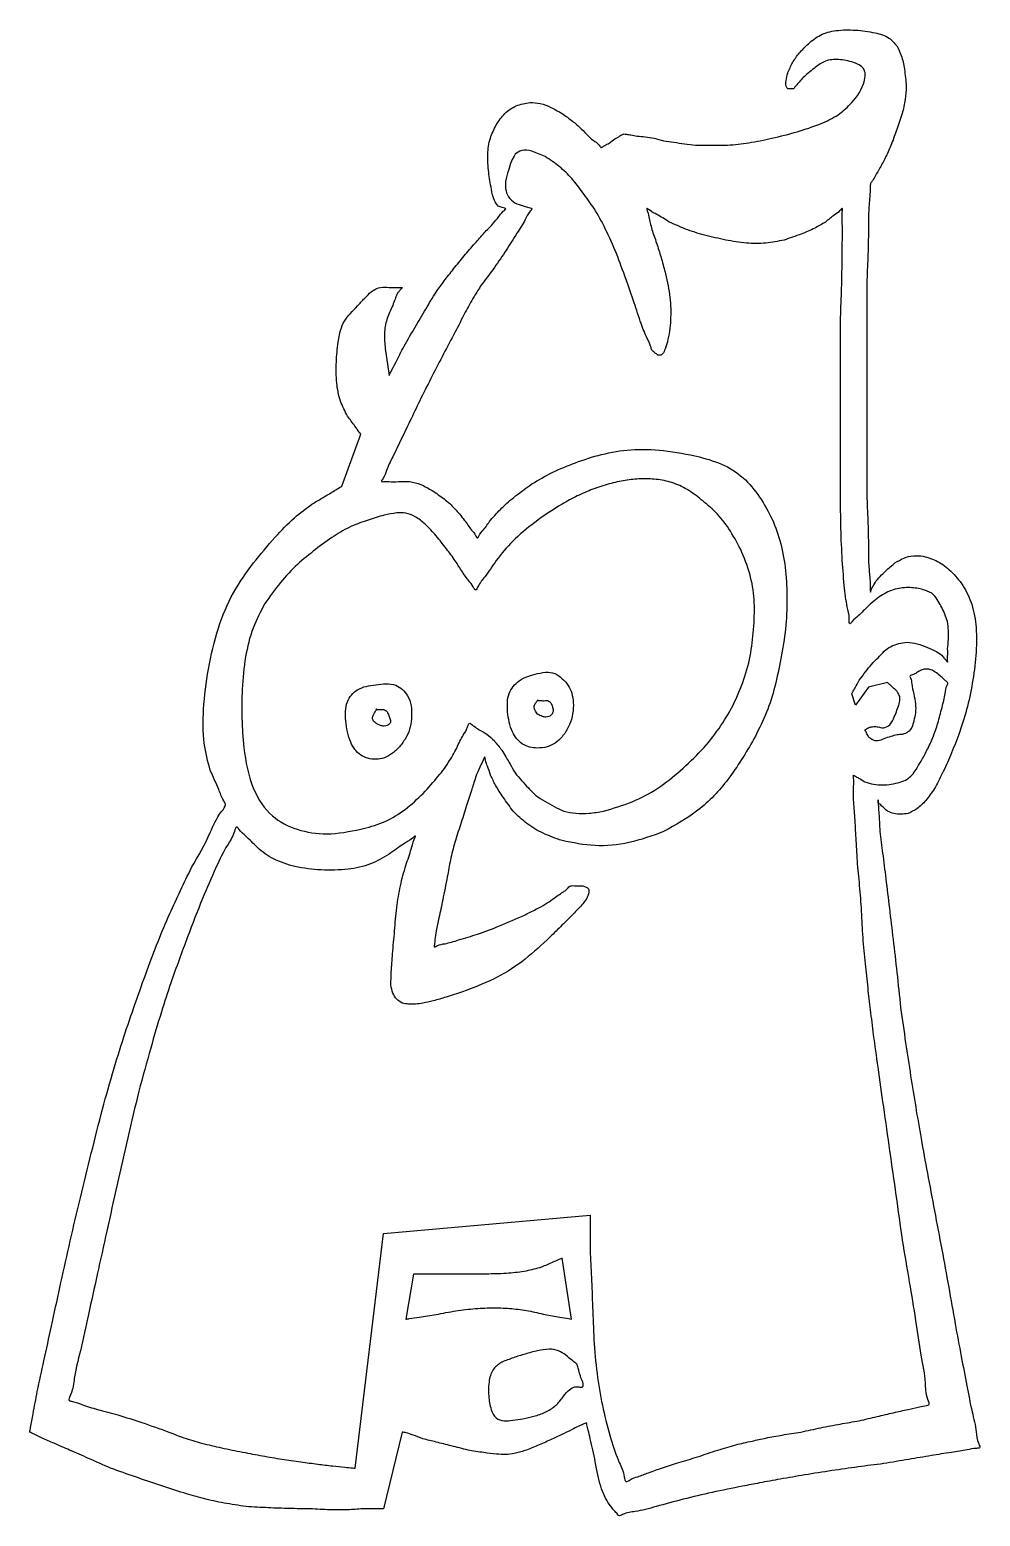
# Model space of a CAD drawing. Extents: x 2 to 748, y 2 to 398.
# Drawn here: x 182.51 to 195.66, y 287.25 to 307.82 of the extents above; entities that cross this region are included whole.
import ezdxf

# ---------------------------------------------------------------- set-up
doc = ezdxf.new("R2010")
doc.units = 0
doc.layers.add('Capa_1', color=7, linetype='CONTINUOUS')

msp = doc.modelspace()

# ---------------------------------------------------------------- linework, layer by layer
at = {"layer": 'Capa_1', "color": 7}
for p, q in [((187.426767, 303.408122), (187.478815, 303.033199)), ((186.828199, 301.502263), (187.088448, 302.220866)), ((187.296643, 298.75283), (187.296643, 298.75283)), ((189.534765, 298.909049), (189.534765, 298.909049)), ((194.375354, 298.784074), (194.115106, 298.721589)), ((189.664889, 298.534125), (189.664889, 298.534125)), ((193.932933, 298.47164), (193.880885, 298.627855)), ((194.115106, 298.721589), (193.932933, 298.47164)), ((187.400742, 298.409151), (187.400742, 298.409151)), ((189.040296, 297.846767), (189.040296, 297.846767)), ((187.400742, 291.160644), (190.263455, 291.410593)), ((187.010372, 287.911312), (187.400742, 291.160644)), ((187.400742, 291.160644), (187.400742, 291.160644)), ((190.003209, 289.973387), (189.873087, 290.816965)), ((187.817137, 290.59826), (187.713038, 289.973387)), ((188.858124, 290.59826), (187.817137, 290.59826)), ((187.817137, 290.59826), (187.817137, 290.59826)), ((190.081282, 289.348518), (190.081282, 289.348518)), ((182.508104, 288.411211), (182.508104, 288.411211)), ((187.66099, 288.411211), (187.400742, 287.348929))]:
    msp.add_line(p, q, dxfattribs=at)
for points, knots in [([(193.282317, 307.626002), (193.334906, 307.669655), (193.446042, 307.761907), (193.678265, 307.8181), (193.935651, 307.819653), (194.180897, 307.786476), (194.391703, 307.725915), (194.471293, 307.634167), (194.505476, 307.594761)], [0, 0, 0, 0, 0.202726, 0.428421, 0.697432, 0.971914, 1.176212, 1.330015, 1.330015, 1.330015, 1.330015]), ([(192.996046, 307.219838), (193.01653, 307.268162), (193.058611, 307.367435), (193.157152, 307.504376), (193.239548, 307.584443), (193.282317, 307.626002)], [0, 0, 0, 0, 0.157103, 0.322741, 0.50151, 0.50151, 0.50151, 0.50151]), ([(194.505476, 307.594761), (194.527567, 307.551471), (194.578928, 307.450824), (194.615759, 307.258241), (194.628482, 307.11341), (194.6356, 307.032377)], [0, 0, 0, 0, 0.145223, 0.337637, 0.582031, 0.582031, 0.582031, 0.582031]), ([(192.163258, 306.220045), (192.260835, 306.230083), (192.466901, 306.251282), (192.788066, 306.317257), (193.121324, 306.401701), (193.430421, 306.504116), (193.682709, 306.622438), (193.892202, 306.809146), (194.0423, 307.00364), (194.093049, 307.295118), (193.952035, 307.348913), (193.880885, 307.376057)], [0, 0, 0, 0, 0.29411, 0.621107, 0.982449, 1.324834, 1.597996, 1.811312, 2.155331, 2.353397, 2.55511, 2.55511, 2.55511, 2.55511]), ([(193.880885, 307.376057), (193.812198, 307.391087), (193.685994, 307.418703), (193.494816, 307.391287), (193.404428, 307.318019), (193.360391, 307.282323)], [0, 0, 0, 0, 0.210529, 0.386818, 0.554301, 0.554301, 0.554301, 0.554301]), ([(192.996046, 307.001133), (192.986901, 307.013413), (192.962822, 307.045743), (192.973968, 307.12644), (192.987753, 307.184756), (192.996046, 307.219838)], [0, 0, 0, 0, 0.044647, 0.117549, 0.227623, 0.227623, 0.227623, 0.227623]), ([(193.360391, 307.282323), (193.333067, 307.261929), (193.280795, 307.222913), (193.211057, 307.160069), (193.155015, 307.100537), (193.115587, 307.047726), (193.08715, 307.021532), (193.076539, 306.999441), (193.059079, 307.002376), (193.033994, 307.000371), (193.010641, 307.00084), (192.996046, 307.001133)], [0, 0, 0, 0, 0.102274, 0.195659, 0.280802, 0.348573, 0.389235, 0.402789, 0.411464, 0.437488, 0.480863, 0.480863, 0.480863, 0.480863]), ([(194.6356, 307.032377), (194.632395, 306.973163), (194.625533, 306.846421), (194.5789, 306.647283), (194.530975, 306.511171), (194.505476, 306.438749)], [0, 0, 0, 0, 0.177637, 0.380211, 0.610554, 0.610554, 0.610554, 0.610554]), ([(188.962223, 306.501235), (188.99916, 306.557511), (189.070653, 306.666435), (189.238461, 306.779006), (189.365579, 306.801931), (189.430666, 306.81367)], [0, 0, 0, 0, 0.200625, 0.388317, 0.585256, 0.585256, 0.585256, 0.585256]), ([(189.430666, 306.81367), (189.478317, 306.810026), (189.578173, 306.802392), (189.728024, 306.745416), (189.875341, 306.659613), (190.013945, 306.558487), (190.137624, 306.455621), (190.205412, 306.3805), (190.237432, 306.345016)], [0, 0, 0, 0, 0.142749, 0.299146, 0.47527, 0.653455, 0.813443, 0.956664, 0.956664, 0.956664, 0.956664]), ([(188.988248, 305.376467), (188.970402, 305.402421), (188.921697, 305.473252), (188.890822, 305.637661), (188.852637, 305.850125), (188.838709, 306.087513), (188.867791, 306.314635), (188.931776, 306.441072), (188.962223, 306.501235)], [0, 0, 0, 0, 0.093763, 0.255891, 0.491501, 0.745184, 0.966624, 1.167641, 1.167641, 1.167641, 1.167641]), ([(190.237432, 306.345016), (190.267086, 306.318748), (190.31727, 306.274295), (190.381284, 306.240465), (190.410224, 306.179529), (190.439121, 306.202239), (190.473326, 306.220193), (190.53337, 306.255677), (190.598803, 306.306211), (190.66919, 306.342892), (190.72051, 306.381615), (190.773863, 306.370461), (190.83404, 306.361347), (190.884152, 306.351121), (190.914073, 306.345016)], [0, 0, 0, 0, 0.115541, 0.195534, 0.240121, 0.253611, 0.294082, 0.361533, 0.459719, 0.540661, 0.604818, 0.636814, 0.698424, 0.789731, 0.789731, 0.789731, 0.789731]), ([(190.914073, 306.345016), (190.950776, 306.343498), (191.028554, 306.340282), (191.150549, 306.318117), (191.23427, 306.294817), (191.278418, 306.28253)], [0, 0, 0, 0, 0.110101, 0.233322, 0.370792, 0.370792, 0.370792, 0.370792]), ([(194.505476, 306.438749), (194.482234, 306.372475), (194.437645, 306.245329), (194.359912, 306.067411), (194.280924, 305.922849), (194.215302, 305.811803), (194.178307, 305.736207), (194.134915, 305.691409), (194.141822, 305.611763), (194.124258, 305.479478), (194.118626, 305.358407), (194.115106, 305.282737)], [0, 0, 0, 0, 0.210669, 0.404166, 0.581468, 0.705035, 0.789864, 0.836076, 0.881298, 1.016964, 1.243074, 1.243074, 1.243074, 1.243074]), ([(189.638864, 306.063826), (189.579298, 306.090847), (189.478048, 306.136778), (189.320835, 306.166142), (189.252178, 306.116536), (189.222468, 306.09507)], [0, 0, 0, 0, 0.198906, 0.338095, 0.444273, 0.444273, 0.444273, 0.444273]), ([(191.278418, 306.28253), (191.32564, 306.275533), (191.421972, 306.261259), (191.569452, 306.240459), (191.669744, 306.226935), (191.720837, 306.220045)], [0, 0, 0, 0, 0.143213, 0.292149, 0.446814, 0.446814, 0.446814, 0.446814]), ([(191.720837, 306.220045), (191.775778, 306.220045), (191.879877, 306.220045), (192.027351, 306.220045), (192.119883, 306.220045), (192.163258, 306.220045)], [0, 0, 0, 0, 0.164824, 0.312298, 0.442421, 0.442421, 0.442421, 0.442421]), ([(189.222468, 306.09507), (189.205181, 306.063074), (189.166898, 305.992221), (189.125568, 305.865312), (189.10404, 305.771244), (189.092347, 305.720146)], [0, 0, 0, 0, 0.108925, 0.241213, 0.398517, 0.398517, 0.398517, 0.398517]), ([(190.159358, 305.563928), (190.111124, 305.63026), (190.015678, 305.761517), (189.839849, 305.930868), (189.705874, 306.019497), (189.638864, 306.063826)], [0, 0, 0, 0, 0.245771, 0.486328, 0.727048, 0.727048, 0.727048, 0.727048]), ([(189.092347, 305.720146), (189.090302, 305.67572), (189.086453, 305.592122), (189.144023, 305.473877), (189.212901, 305.430254), (189.248494, 305.407712)], [0, 0, 0, 0, 0.132044, 0.248471, 0.372965, 0.372965, 0.372965, 0.372965]), ([(190.627802, 304.720353), (190.577412, 304.835628), (190.484087, 305.049123), (190.331252, 305.33449), (190.213127, 305.492159), (190.159358, 305.563928)], [0, 0, 0, 0, 0.377488, 0.699126, 0.967852, 0.967852, 0.967852, 0.967852]), ([(189.248494, 305.407712), (189.288459, 305.396682), (189.352402, 305.379035), (189.41216, 305.354495), (189.472097, 305.346669), (189.397687, 305.273705), (189.361758, 305.172129), (189.23488, 304.984199), (189.101432, 304.764262), (188.934317, 304.523807), (188.815168, 304.364627), (188.754025, 304.282941)], [0, 0, 0, 0, 0.120763, 0.193221, 0.217373, 0.26202, 0.395961, 0.619196, 0.8946, 1.185363, 1.491856, 1.491856, 1.491856, 1.491856]), ([(188.910174, 305.126518), (188.943498, 305.163427), (188.999395, 305.225338), (189.031903, 305.289747), (189.108859, 305.342972), (189.071229, 305.350455), (189.039498, 305.361763), (189.00796, 305.370812), (188.988248, 305.376467)], [0, 0, 0, 0, 0.140059, 0.234938, 0.284638, 0.296714, 0.332943, 0.393324, 0.393324, 0.393324, 0.393324]), ([(191.356492, 305.157763), (191.295999, 305.196069), (191.19921, 305.25736), (191.113308, 305.295279), (191.033427, 305.360766), (191.067471, 305.27546), (191.079272, 305.19052), (191.105733, 305.093454), (191.122271, 305.032788)], [0, 0, 0, 0, 0.202355, 0.323769, 0.36424, 0.400022, 0.50737, 0.686282, 0.686282, 0.686282, 0.686282]), ([(193.724736, 303.783046), (193.729776, 303.920543), (193.739261, 304.179322), (193.749306, 304.546256), (193.748874, 304.85259), (193.756627, 305.115992), (193.741519, 305.236968), (193.761057, 305.368825), (193.696164, 305.285914), (193.624837, 305.244453), (193.557084, 305.190217), (193.516541, 305.157763)], [0, 0, 0, 0, 0.413362, 0.777973, 1.093893, 1.354256, 1.510474, 1.562546, 1.613715, 1.713716, 1.862719, 1.862719, 1.862719, 1.862719]), ([(188.129434, 304.189211), (188.166737, 304.240343), (188.245579, 304.348411), (188.376311, 304.514668), (188.51811, 304.688207), (188.659699, 304.854971), (188.789091, 305.001569), (188.872302, 305.087436), (188.910174, 305.126518)], [0, 0, 0, 0, 0.189866, 0.401287, 0.634387, 0.86215, 1.057574, 1.220821, 1.220821, 1.220821, 1.220821]), ([(192.137232, 304.907814), (192.038576, 304.929489), (191.850949, 304.970711), (191.588636, 305.052221), (191.431074, 305.123855), (191.356492, 305.157763)], [0, 0, 0, 0, 0.303008, 0.576266, 0.821867, 0.821867, 0.821867, 0.821867]), ([(193.516541, 305.157763), (193.468927, 305.128886), (193.361894, 305.063974), (193.168467, 304.98353), (193.023356, 304.934582), (192.943998, 304.907814)], [0, 0, 0, 0, 0.166869, 0.375111, 0.626436, 0.626436, 0.626436, 0.626436]), ([(194.115106, 305.282737), (194.114471, 305.186687), (194.113124, 304.982981), (194.103953, 304.660094), (194.094206, 304.433361), (194.089083, 304.314185)], [0, 0, 0, 0, 0.28815, 0.611118, 0.968975, 0.968975, 0.968975, 0.968975]), ([(191.122271, 305.032788), (191.144957, 304.969319), (191.190868, 304.840874), (191.250923, 304.642589), (191.316685, 304.401198), (191.373613, 304.119995), (191.382627, 303.804948), (191.348404, 303.55488), (191.302411, 303.401854), (191.262774, 303.314502), (191.218019, 303.314423), (191.200345, 303.314392)], [0, 0, 0, 0, 0.202185, 0.409169, 0.621228, 0.953152, 1.265709, 1.567392, 1.691265, 1.76733, 1.816975, 1.816975, 1.816975, 1.816975]), ([(192.943998, 304.907814), (192.860492, 304.891091), (192.68892, 304.856731), (192.415704, 304.859169), (192.232286, 304.891209), (192.137232, 304.907814)], [0, 0, 0, 0, 0.254999, 0.52392, 0.813207, 0.813207, 0.813207, 0.813207]), ([(190.966122, 303.751802), (190.934631, 303.847953), (190.86766, 304.052438), (190.754374, 304.375161), (190.671466, 304.60127), (190.627802, 304.720353)], [0, 0, 0, 0, 0.303524, 0.645504, 1.026012, 1.026012, 1.026012, 1.026012]), ([(194.089083, 304.314185), (194.089083, 304.189211), (194.089083, 303.939263), (194.089083, 303.56434), (194.089083, 303.199832), (194.089083, 302.866567), (194.089083, 302.585375), (194.089083, 302.322698), (194.089083, 302.046134), (194.089083, 301.723285), (194.089083, 301.49648), (194.089083, 301.377292)], [0, 0, 0, 0, 0.374923, 0.749845, 1.124768, 1.468447, 1.749639, 1.968345, 2.256479, 2.579329, 2.936894, 2.936894, 2.936894, 2.936894]), ([(186.906273, 302.470815), (186.869928, 302.538896), (186.793297, 302.682442), (186.746913, 302.941008), (186.744948, 303.215561), (186.769878, 303.470963), (186.804887, 303.673714), (186.874526, 303.819204), (186.971745, 303.918728), (187.065196, 304.024435), (187.132436, 304.092315), (187.166521, 304.126725)], [0, 0, 0, 0, 0.230328, 0.485639, 0.777303, 1.052784, 1.255357, 1.391188, 1.528599, 1.669851, 1.815072, 1.815072, 1.815072, 1.815072]), ([(187.166521, 304.126725), (187.195421, 304.156887), (187.250345, 304.214211), (187.363476, 304.26099), (187.439973, 304.254828), (187.478815, 304.2517)], [0, 0, 0, 0, 0.124513, 0.236637, 0.352302, 0.352302, 0.352302, 0.352302]), ([(187.478815, 304.2517), (187.515138, 304.25291), (187.573254, 304.254846), (187.616288, 304.246569), (187.666989, 304.256254), (187.649148, 304.239113), (187.635667, 304.219775), (187.608103, 304.191419), (187.583784, 304.146763), (187.558829, 304.0834), (187.541195, 304.031909), (187.530866, 304.001751)], [0, 0, 0, 0, 0.101208, 0.161933, 0.182175, 0.191211, 0.21832, 0.263502, 0.303688, 0.371377, 0.467076, 0.467076, 0.467076, 0.467076]), ([(187.687013, 303.439367), (187.737982, 303.527379), (187.837429, 303.699105), (187.984822, 303.949112), (188.082084, 304.110595), (188.129434, 304.189211)], [0, 0, 0, 0, 0.305116, 0.595327, 0.870648, 0.870648, 0.870648, 0.870648]), ([(188.754025, 304.282941), (188.720682, 304.231211), (188.64215, 304.109372), (188.522915, 303.889065), (188.437414, 303.720779), (188.38968, 303.626827)], [0, 0, 0, 0, 0.184579, 0.434742, 0.750927, 0.750927, 0.750927, 0.750927]), ([(187.530866, 304.001751), (187.500868, 303.939246), (187.441811, 303.816196), (187.405661, 303.611396), (187.419683, 303.476351), (187.426767, 303.408122)], [0, 0, 0, 0, 0.207391, 0.408286, 0.613431, 0.613431, 0.613431, 0.613431]), ([(191.200345, 303.314392), (191.185789, 303.32589), (191.162499, 303.344286), (191.137145, 303.365619), (191.112413, 303.383206), (191.100206, 303.451465), (191.037103, 303.56812), (190.993422, 303.681155), (190.966122, 303.751802)], [0, 0, 0, 0, 0.055555, 0.088889, 0.1, 0.145126, 0.280507, 0.506141, 0.506141, 0.506141, 0.506141]), ([(193.776786, 300.127547), (193.766218, 300.260564), (193.743817, 300.542515), (193.728165, 300.99067), (193.72423, 301.399265), (193.724864, 301.773043), (193.724691, 302.116721), (193.724749, 302.511316), (193.724732, 302.933683), (193.724737, 303.360679), (193.724736, 303.643028), (193.724736, 303.783046)], [0, 0, 0, 0, 0.400271, 0.848432, 1.344891, 1.626082, 1.969761, 2.375928, 2.809866, 3.236862, 3.656915, 3.656915, 3.656915, 3.656915]), ([(188.38968, 303.626827), (188.337441, 303.528567), (188.232001, 303.330237), (188.075892, 303.028174), (187.973097, 302.823848), (187.921236, 302.720764)], [0, 0, 0, 0, 0.333846, 0.673844, 1.020025, 1.020025, 1.020025, 1.020025]), ([(187.478815, 303.033199), (187.486526, 303.048242), (187.51737, 303.108415), (187.58677, 303.243804), (187.648458, 303.364151), (187.687013, 303.439367)], [0, 0, 0, 0, 0.050713, 0.202853, 0.456419, 0.456419, 0.456419, 0.456419]), ([(187.921236, 302.720764), (187.875981, 302.625854), (187.787626, 302.440553), (187.657536, 302.169758), (187.572361, 301.994038), (187.530866, 301.908431)], [0, 0, 0, 0, 0.315442, 0.615863, 0.901264, 0.901264, 0.901264, 0.901264]), ([(187.088448, 302.220866), (187.0817, 302.230123), (187.054712, 302.267153), (186.993987, 302.350469), (186.940009, 302.424528), (186.906273, 302.470815)], [0, 0, 0, 0, 0.034366, 0.137464, 0.309293, 0.309293, 0.309293, 0.309293]), ([(187.530866, 301.908431), (187.497829, 301.842133), (187.444971, 301.736056), (187.421106, 301.639648), (187.360115, 301.558764), (187.424819, 301.569084), (187.492042, 301.562096), (187.563979, 301.56373), (187.60894, 301.564752)], [0, 0, 0, 0, 0.209716, 0.335545, 0.377488, 0.403513, 0.481586, 0.611709, 0.611709, 0.611709, 0.611709]), ([(189.456692, 301.533508), (189.549046, 301.587851), (189.741607, 301.701158), (190.066566, 301.832264), (190.426878, 301.952032), (190.837074, 302.02069), (191.295349, 302.00687), (191.607861, 301.942449), (191.772887, 301.908431)], [0, 0, 0, 0, 0.321057, 0.669414, 1.048588, 1.458754, 1.909969, 2.414845, 2.414845, 2.414845, 2.414845]), ([(191.772887, 301.908431), (191.892033, 301.87433), (192.123126, 301.80819), (192.425479, 301.601774), (192.562618, 301.410936), (192.631701, 301.314803)], [0, 0, 0, 0, 0.370384, 0.718387, 1.07164, 1.07164, 1.07164, 1.07164]), ([(186.411806, 301.252317), (186.481205, 301.293975), (186.59687, 301.363405), (186.735667, 301.446721), (186.805066, 301.488378), (186.828199, 301.502263)], [0, 0, 0, 0, 0.242826, 0.404709, 0.48565, 0.48565, 0.48565, 0.48565]), ([(187.60894, 301.564752), (187.661176, 301.56757), (187.767477, 301.573304), (187.929361, 301.527731), (188.026571, 301.46997), (188.077383, 301.439778)], [0, 0, 0, 0, 0.156148, 0.317758, 0.494743, 0.494743, 0.494743, 0.494743]), ([(188.077383, 301.439778), (188.133449, 301.403176), (188.245431, 301.330069), (188.393927, 301.191298), (188.515162, 301.046509), (188.607291, 300.904572), (188.668255, 300.843245), (188.701975, 300.768772), (188.735714, 300.843215), (188.796435, 300.905133), (188.850413, 300.984197), (188.884149, 301.033613)], [0, 0, 0, 0, 0.200726, 0.400922, 0.604234, 0.776063, 0.87916, 0.913526, 0.947891, 1.050988, 1.222817, 1.222817, 1.222817, 1.222817]), ([(191.798913, 301.314803), (191.735264, 301.36514), (191.611748, 301.462826), (191.397787, 301.558778), (191.179227, 301.60161), (190.960832, 301.607231), (190.742324, 301.586117), (190.520602, 301.536605), (190.299214, 301.463612), (190.081296, 301.369768), (189.808839, 301.219565), (189.504891, 301.016739), (189.194231, 300.755896), (188.972637, 300.500477), (188.825247, 300.261126), (188.728467, 300.162377), (188.677002, 300.041549), (188.633417, 300.132505), (188.57369, 300.197575), (188.523704, 300.271032), (188.493779, 300.31501)], [0, 0, 0, 0, 0.24274, 0.471064, 0.695413, 0.906617, 1.124487, 1.352384, 1.586671, 1.822931, 2.063102, 2.518859, 2.918828, 3.270449, 3.546511, 3.712148, 3.767361, 3.819774, 3.922872, 4.07667, 4.07667, 4.07667, 4.07667]), ([(188.884149, 301.033613), (188.935094, 301.090252), (189.04256, 301.209729), (189.235912, 301.375625), (189.380652, 301.47913), (189.456692, 301.533508)], [0, 0, 0, 0, 0.22836, 0.481715, 0.762139, 0.762139, 0.762139, 0.762139]), ([(185.60504, 300.439984), (185.702616, 300.559351), (185.880671, 300.77717), (186.146104, 301.055403), (186.33013, 301.191786), (186.411806, 301.252317)], [0, 0, 0, 0, 0.462699, 0.844326, 1.148866, 1.148866, 1.148866, 1.148866]), ([(192.34543, 300.627445), (192.293166, 300.723862), (192.194393, 300.90608), (192.012715, 301.142453), (191.867729, 301.259329), (191.798913, 301.314803)], [0, 0, 0, 0, 0.328938, 0.621654, 0.88611, 0.88611, 0.88611, 0.88611]), ([(192.631701, 301.314803), (192.690514, 301.213628), (192.810077, 301.007946), (192.920152, 300.656967), (192.97855, 300.279069), (192.990439, 299.881973), (192.966257, 299.47351), (192.916945, 299.202599), (192.891947, 299.065268)], [0, 0, 0, 0, 0.350179, 0.711887, 1.095123, 1.494608, 1.901607, 2.320035, 2.320035, 2.320035, 2.320035]), ([(194.089083, 301.377292), (194.094186, 301.259272), (194.103789, 301.037164), (194.113054, 300.724697), (194.114455, 300.530248), (194.115106, 300.439984)], [0, 0, 0, 0, 0.35439, 0.666946, 0.937738, 0.937738, 0.937738, 0.937738]), ([(187.192544, 301.033613), (187.114443, 301.007004), (186.948439, 300.950447), (186.704642, 300.80981), (186.5473, 300.690644), (186.463854, 300.627445)], [0, 0, 0, 0, 0.247074, 0.525155, 0.839168, 0.839168, 0.839168, 0.839168]), ([(188.493779, 300.31501), (188.461633, 300.366347), (188.392997, 300.475958), (188.269771, 300.641718), (188.13398, 300.81342), (187.994016, 300.967981), (187.855183, 301.078555), (187.717504, 301.135657), (187.568613, 301.133908), (187.394149, 301.098932), (187.26537, 301.057208), (187.192544, 301.033613)], [0, 0, 0, 0, 0.181652, 0.387845, 0.619125, 0.838466, 1.011992, 1.148191, 1.27547, 1.451758, 1.681208, 1.681208, 1.681208, 1.681208]), ([(186.463854, 300.627445), (186.378145, 300.560119), (186.202547, 300.422185), (185.967562, 300.168435), (185.831322, 299.976438), (185.761188, 299.877601)], [0, 0, 0, 0, 0.326609, 0.66915, 1.03256, 1.03256, 1.03256, 1.03256]), ([(192.527602, 299.565163), (192.53298, 299.687916), (192.543609, 299.93051), (192.482046, 300.2923), (192.391093, 300.515425), (192.34543, 300.627445)], [0, 0, 0, 0, 0.367991, 0.727254, 1.089472, 1.089472, 1.089472, 1.089472]), ([(185.006473, 297.565577), (184.973187, 297.690947), (184.899647, 297.96794), (184.907197, 298.445468), (184.970686, 298.979726), (185.100578, 299.524913), (185.303459, 300.027739), (185.506765, 300.305647), (185.60504, 300.439984)], [0, 0, 0, 0, 0.387574, 0.856307, 1.419162, 2.001793, 2.533715, 3.031429, 3.031429, 3.031429, 3.031429]), ([(194.115106, 300.439984), (194.119424, 300.36887), (194.126694, 300.249128), (194.140751, 300.156663), (194.136297, 300.004362), (194.151358, 300.079346), (194.179944, 300.122474), (194.204589, 300.164885), (194.219205, 300.190035)], [0, 0, 0, 0, 0.198404, 0.334071, 0.40703, 0.439456, 0.49767, 0.5825, 0.5825, 0.5825, 0.5825]), ([(194.219205, 300.190035), (194.243869, 300.218179), (194.294967, 300.276486), (194.382335, 300.359678), (194.446345, 300.412607), (194.479453, 300.439984)], [0, 0, 0, 0, 0.112223, 0.232502, 0.361373, 0.361373, 0.361373, 0.361373]), ([(194.479453, 300.439984), (194.519848, 300.464158), (194.598649, 300.511315), (194.734422, 300.544484), (194.824453, 300.537323), (194.869823, 300.533715)], [0, 0, 0, 0, 0.140751, 0.274573, 0.410524, 0.410524, 0.410524, 0.410524]), ([(194.869823, 300.533715), (194.938267, 300.513394), (195.079844, 300.47136), (195.264965, 300.323663), (195.431543, 300.125551), (195.558633, 299.85858), (195.614082, 299.525836), (195.605546, 299.157228), (195.554504, 298.778171), (195.479424, 298.411324), (195.402217, 298.179402), (195.36429, 298.065472)], [0, 0, 0, 0, 0.212423, 0.439397, 0.696927, 0.985456, 1.313967, 1.699314, 2.087774, 2.460551, 2.820499, 2.820499, 2.820499, 2.820499]), ([(195.078019, 299.908842), (195.059392, 299.941645), (195.017725, 300.015022), (194.877948, 300.071717), (194.707425, 300.104588), (194.502051, 300.094336), (194.293355, 300.002395), (194.12556, 299.862013), (193.987216, 299.717459), (193.907477, 299.655674), (193.844268, 299.574672), (193.850208, 299.723425), (193.808364, 299.854239), (193.788932, 300.022428), (193.776786, 300.127547)], [0, 0, 0, 0, 0.110425, 0.247006, 0.429618, 0.635393, 0.851613, 1.098323, 1.298788, 1.419066, 1.459159, 1.518809, 1.697758, 1.996006, 1.996006, 1.996006, 1.996006]), ([(185.761188, 299.877601), (185.70264, 299.76605), (185.580506, 299.533347), (185.48198, 299.128194), (185.432299, 298.573564), (185.446478, 297.95293), (185.556411, 297.339792), (185.828613, 296.923565), (186.210123, 296.729973), (186.639398, 296.665649), (186.93185, 296.722697), (187.088448, 296.753244)], [0, 0, 0, 0, 0.37678, 0.785994, 1.239656, 2.045377, 2.644879, 3.08658, 3.478434, 3.890915, 4.366376, 4.366376, 4.366376, 4.366376]), ([(195.208143, 299.627652), (195.196116, 299.661402), (195.172529, 299.727588), (195.129231, 299.821828), (195.09489, 299.880176), (195.078019, 299.908842)], [0, 0, 0, 0, 0.107462, 0.210742, 0.310485, 0.310485, 0.310485, 0.310485]), ([(192.241331, 298.47164), (192.293746, 298.589559), (192.397222, 298.822351), (192.494638, 299.191261), (192.516642, 299.440841), (192.527602, 299.565163)], [0, 0, 0, 0, 0.386782, 0.763574, 1.137548, 1.137548, 1.137548, 1.137548]), ([(195.208143, 299.252728), (195.212772, 299.294327), (195.222009, 299.377347), (195.222009, 299.503032), (195.212772, 299.586053), (195.208143, 299.627652)], [0, 0, 0, 0, 0.125508, 0.250482, 0.375992, 0.375992, 0.375992, 0.375992]), ([(194.24523, 299.127753), (194.2731, 299.158796), (194.324772, 299.216348), (194.412375, 299.283247), (194.475866, 299.305047), (194.505476, 299.315214)], [0, 0, 0, 0, 0.125189, 0.2321, 0.325536, 0.325536, 0.325536, 0.325536]), ([(194.505476, 299.315214), (194.542814, 299.325676), (194.622401, 299.347977), (194.757534, 299.331881), (194.894501, 299.287736), (195.014923, 299.232098), (195.109453, 299.185908), (195.15246, 299.132124), (195.181705, 299.096221), (195.197667, 299.079149), (195.21206, 299.058376), (195.203703, 299.112249), (195.210866, 299.154947), (195.20919, 299.21512), (195.208143, 299.252728)], [0, 0, 0, 0, 0.115363, 0.245902, 0.400125, 0.545646, 0.646824, 0.70745, 0.75263, 0.779738, 0.788774, 0.809603, 0.872089, 0.976234, 0.976234, 0.976234, 0.976234]), ([(192.891947, 299.065268), (192.865722, 298.937335), (192.814428, 298.687107), (192.693429, 298.329572), (192.582244, 298.1106), (192.527602, 298.002986)], [0, 0, 0, 0, 0.391596, 0.765938, 1.127695, 1.127695, 1.127695, 1.127695]), ([(193.984984, 298.815319), (194.01344, 298.855002), (194.068226, 298.931404), (194.154724, 299.036271), (194.215871, 299.098077), (194.24523, 299.127753)], [0, 0, 0, 0, 0.14648, 0.282022, 0.40721, 0.40721, 0.40721, 0.40721]), ([(194.063058, 297.409358), (194.103234, 297.397527), (194.182462, 297.374197), (194.306083, 297.364026), (194.429589, 297.376168), (194.545086, 297.400331), (194.644744, 297.440068), (194.719849, 297.503163), (194.778468, 297.592667), (194.847849, 297.707211), (194.927417, 297.85329), (195.007636, 298.027111), (195.077562, 298.226396), (195.125743, 298.429275), (195.175814, 298.608541), (195.180763, 298.716327), (195.21759, 298.779953), (195.186827, 298.800788), (195.155405, 298.833013), (195.10243, 298.879662), (195.043543, 298.928823), (194.981872, 298.962612), (194.92304, 298.974777), (194.868087, 298.966269), (194.814612, 298.944878), (194.782605, 298.92142), (194.765725, 298.909049)], [0, 0, 0, 0, 0.125403, 0.247297, 0.369191, 0.496595, 0.600716, 0.687366, 0.785955, 0.919896, 1.089715, 1.284397, 1.494091, 1.720313, 1.91611, 2.033589, 2.072748, 2.088313, 2.135005, 2.212827, 2.297294, 2.365584, 2.421504, 2.474014, 2.530075, 2.592639, 2.592639, 2.592639, 2.592639]), ([(186.88025, 298.252935), (186.875703, 298.343791), (186.867434, 298.509042), (187.042893, 298.720071), (187.206731, 298.741222), (187.296643, 298.75283)], [0, 0, 0, 0, 0.264847, 0.481713, 0.745477, 0.745477, 0.745477, 0.745477]), ([(187.296643, 298.75283), (187.391927, 298.765628), (187.563517, 298.788674), (187.778299, 298.592063), (187.798803, 298.363134), (187.780312, 298.171309), (187.725059, 298.031876), (187.639684, 297.907866), (187.537402, 297.804542), (187.420326, 297.73648), (187.265292, 297.710064), (187.07023, 297.760216), (186.918649, 297.97655), (186.894253, 298.152144), (186.88025, 298.252935)], [0, 0, 0, 0, 0.274793, 0.49485, 0.784766, 0.928151, 1.0732, 1.228195, 1.377505, 1.506434, 1.626807, 1.843207, 2.068175, 2.371305, 2.371305, 2.371305, 2.371305]), ([(189.11837, 298.377909), (189.115255, 298.4651), (189.109386, 298.629372), (189.28126, 298.841951), (189.444936, 298.885273), (189.534765, 298.909049)], [0, 0, 0, 0, 0.254473, 0.479441, 0.753095, 0.753095, 0.753095, 0.753095]), ([(189.89911, 298.815319), (189.925323, 298.785411), (189.978661, 298.724554), (190.021019, 298.603316), (190.034099, 298.463568), (190.018536, 298.312438), (189.964893, 298.162472), (189.883689, 298.038103), (189.783086, 297.94252), (189.664096, 297.888415), (189.507482, 297.86862), (189.311925, 297.9113), (189.157352, 298.115341), (189.132506, 298.282693), (189.11837, 298.377909)], [0, 0, 0, 0, 0.11837, 0.240866, 0.377025, 0.537654, 0.692469, 0.850353, 0.979341, 1.103557, 1.234833, 1.450312, 1.66718, 1.953441, 1.953441, 1.953441, 1.953441]), ([(189.534765, 298.909049), (189.582635, 298.918619), (189.671729, 298.93643), (189.807397, 298.904863), (189.868438, 298.845265), (189.89911, 298.815319)], [0, 0, 0, 0, 0.14562, 0.271023, 0.397675, 0.397675, 0.397675, 0.397675]), ([(193.880885, 298.627855), (193.884741, 298.634798), (193.900163, 298.662571), (193.934863, 298.725059), (193.965707, 298.780603), (193.984984, 298.815319)], [0, 0, 0, 0, 0.023825, 0.095301, 0.214427, 0.214427, 0.214427, 0.214427]), ([(194.531501, 298.47164), (194.539962, 298.497989), (194.556183, 298.548503), (194.535749, 298.630616), (194.482013, 298.690416), (194.429175, 298.735251), (194.39464, 298.766729), (194.379212, 298.780605), (194.375354, 298.784074)], [0, 0, 0, 0, 0.081708, 0.156646, 0.240667, 0.318489, 0.365181, 0.380746, 0.380746, 0.380746, 0.380746]), ([(194.765725, 298.909049), (194.750971, 298.903421), (194.727365, 298.894417), (194.703359, 298.882919), (194.679273, 298.876783), (194.708853, 298.825316), (194.707122, 298.75219), (194.742368, 298.627003), (194.765568, 298.495201), (194.768664, 298.366997), (194.749038, 298.289713), (194.739699, 298.252935)], [0, 0, 0, 0, 0.04672, 0.074752, 0.084096, 0.112464, 0.197567, 0.339407, 0.48018, 0.605154, 0.718624, 0.718624, 0.718624, 0.718624]), ([(189.534765, 298.346665), (189.520694, 298.365371), (189.496007, 298.398191), (189.481333, 298.456739), (189.508221, 298.504701), (189.523387, 298.521267), (189.549773, 298.551044), (189.527114, 298.529415), (189.566118, 298.538423), (189.597788, 298.53149), (189.639081, 298.533112), (189.664889, 298.534125)], [0, 0, 0, 0, 0.069971, 0.12276, 0.17222, 0.212884, 0.226438, 0.239993, 0.254451, 0.297826, 0.370117, 0.370117, 0.370117, 0.370117]), ([(189.664889, 298.534125), (189.676179, 298.531792), (189.701186, 298.526623), (189.727293, 298.488187), (189.744387, 298.441216), (189.753971, 298.388301), (189.734572, 298.338479), (189.693771, 298.314698), (189.646939, 298.300374), (189.591416, 298.315473), (189.555373, 298.335318), (189.534765, 298.346665)], [0, 0, 0, 0, 0.033469, 0.074131, 0.129999, 0.185844, 0.23097, 0.280065, 0.321865, 0.374946, 0.44582, 0.44582, 0.44582, 0.44582]), ([(187.478815, 298.315421), (187.488005, 298.297635), (187.503809, 298.267048), (187.495248, 298.212956), (187.454676, 298.189332), (187.408801, 298.17531), (187.353791, 298.191342), (187.29849, 298.215296), (187.25794, 298.256838), (187.24305, 298.306844), (187.277319, 298.352699), (187.279846, 298.373263), (187.318282, 298.425678), (187.292939, 298.409151), (187.308211, 298.409151), (187.342909, 298.40915), (187.377609, 298.409151), (187.400742, 298.409151)], [0, 0, 0, 0, 0.059117, 0.101669, 0.148406, 0.190208, 0.24329, 0.314165, 0.370275, 0.412827, 0.459143, 0.514273, 0.536836, 0.547948, 0.547948, 0.582648, 0.652046, 0.652046, 0.652046, 0.652046]), ([(187.400742, 298.409151), (187.412018, 298.406809), (187.436993, 298.401623), (187.463416, 298.363366), (187.47317, 298.332997), (187.478815, 298.315421)], [0, 0, 0, 0, 0.03347, 0.074132, 0.13, 0.13, 0.13, 0.13]), ([(191.512639, 297.565577), (191.611338, 297.656999), (191.80488, 297.836269), (192.051515, 298.140579), (192.178588, 298.362209), (192.241331, 298.47164)], [0, 0, 0, 0, 0.403342, 0.790919, 1.168935, 1.168935, 1.168935, 1.168935]), ([(194.115106, 298.03423), (194.104317, 298.051895), (194.087056, 298.080158), (194.077572, 298.109301), (194.059318, 298.127676), (194.074255, 298.133342), (194.089167, 298.144165), (194.121252, 298.165138), (194.171183, 298.174736), (194.233809, 298.177088), (194.302003, 298.150488), (194.402982, 298.17647), (194.474688, 298.306123), (194.510045, 298.409129), (194.531501, 298.47164)], [0, 0, 0, 0, 0.059562, 0.095299, 0.107212, 0.113957, 0.134191, 0.167916, 0.224586, 0.285311, 0.353253, 0.439658, 0.569819, 0.770736, 0.770736, 0.770736, 0.770736]), ([(188.415705, 297.878011), (188.44475, 297.941394), (188.49277, 298.046189), (188.557851, 298.127997), (188.58501, 298.236129), (188.622524, 298.201535), (188.665011, 298.174806), (188.703773, 298.145978), (188.727999, 298.12796)], [0, 0, 0, 0, 0.198446, 0.328105, 0.389124, 0.406942, 0.460397, 0.549489, 0.549489, 0.549489, 0.549489]), ([(188.727999, 298.12796), (188.763686, 298.109769), (188.841147, 298.070284), (188.945089, 297.971404), (189.006858, 297.890541), (189.040296, 297.846767)], [0, 0, 0, 0, 0.119665, 0.259744, 0.425076, 0.425076, 0.425076, 0.425076]), ([(194.739699, 298.252935), (194.732482, 298.221969), (194.719072, 298.164434), (194.662481, 298.093226), (194.61002, 298.074778), (194.583552, 298.065472)], [0, 0, 0, 0, 0.094779, 0.176104, 0.258914, 0.258914, 0.258914, 0.258914]), ([(192.527602, 298.002986), (192.415486, 297.811881), (192.202671, 297.449135), (191.780055, 297.000525), (191.441934, 296.812789), (191.278418, 296.721999)], [0, 0, 0, 0, 0.664041, 1.260455, 1.818991, 1.818991, 1.818991, 1.818991]), ([(194.583552, 298.065472), (194.558388, 298.063901), (194.50349, 298.060473), (194.416244, 298.037547), (194.329409, 298.006219), (194.24878, 297.972495), (194.16804, 297.98259), (194.13301, 298.016764), (194.115106, 298.03423)], [0, 0, 0, 0, 0.075503, 0.164718, 0.268982, 0.353516, 0.423692, 0.497051, 0.497051, 0.497051, 0.497051]), ([(195.36429, 298.065472), (195.325439, 297.968003), (195.252745, 297.785628), (195.141346, 297.534664), (195.062355, 297.384702), (195.025971, 297.315628)], [0, 0, 0, 0, 0.314786, 0.588997, 0.823158, 0.823158, 0.823158, 0.823158]), ([(187.088448, 296.753244), (187.19034, 296.780122), (187.395269, 296.834179), (187.678117, 296.997903), (187.923138, 297.214412), (188.129607, 297.44686), (188.300863, 297.663241), (188.379844, 297.810946), (188.415705, 297.878011)], [0, 0, 0, 0, 0.314998, 0.633531, 0.969066, 1.29219, 1.566049, 1.793805, 1.793805, 1.793805, 1.793805]), ([(188.884149, 297.503088), (188.870102, 297.546898), (188.846786, 297.619616), (188.814897, 297.685189), (188.809183, 297.777205), (188.767717, 297.677203), (188.731335, 297.606507), (188.696714, 297.522328), (188.675951, 297.471843)], [0, 0, 0, 0, 0.132287, 0.219573, 0.262125, 0.314222, 0.417502, 0.572247, 0.572247, 0.572247, 0.572247]), ([(189.040296, 297.846767), (189.058726, 297.81675), (189.098182, 297.752487), (189.158715, 297.648204), (189.200407, 297.573736), (189.222468, 297.534332)], [0, 0, 0, 0, 0.105666, 0.226221, 0.3617, 0.3617, 0.3617, 0.3617]), ([(184.746227, 296.222101), (184.840163, 296.383841), (184.990462, 296.642624), (185.097445, 296.93604), (185.234249, 297.080237), (185.167976, 297.18401), (185.111707, 297.339745), (185.046947, 297.478718), (185.006473, 297.565577)], [0, 0, 0, 0, 0.551304, 0.882086, 0.992347, 1.049327, 1.220266, 1.505165, 1.505165, 1.505165, 1.505165]), ([(189.196446, 297.00319), (189.149524, 297.067495), (189.064008, 297.184694), (188.956859, 297.350392), (188.906414, 297.45633), (188.884149, 297.503088)], [0, 0, 0, 0, 0.238869, 0.435346, 0.590582, 0.590582, 0.590582, 0.590582]), ([(189.222468, 297.534332), (189.252133, 297.499429), (189.31229, 297.428646), (189.407853, 297.324512), (189.474802, 297.256417), (189.50874, 297.221897)], [0, 0, 0, 0, 0.137411, 0.278662, 0.423882, 0.423882, 0.423882, 0.423882]), ([(190.44563, 297.00319), (190.579224, 297.042853), (190.841455, 297.120708), (191.204527, 297.31037), (191.410283, 297.480796), (191.512639, 297.565577)], [0, 0, 0, 0, 0.417539, 0.819588, 1.217577, 1.217577, 1.217577, 1.217577]), ([(193.906911, 297.159409), (193.904501, 297.22731), (193.900645, 297.335953), (193.917129, 297.421392), (193.897478, 297.513767), (193.938696, 297.480661), (193.986116, 297.457595), (194.033465, 297.427911), (194.063058, 297.409358)], [0, 0, 0, 0, 0.190933, 0.305493, 0.343679, 0.363915, 0.424621, 0.525798, 0.525798, 0.525798, 0.525798]), ([(188.675951, 297.471843), (188.656708, 297.410503), (188.61457, 297.276186), (188.545093, 297.057505), (188.494772, 296.900193), (188.467753, 296.815729)], [0, 0, 0, 0, 0.192864, 0.422315, 0.688356, 0.688356, 0.688356, 0.688356]), ([(195.025971, 297.315628), (194.987253, 297.260073), (194.916754, 297.158918), (194.795845, 297.035961), (194.703464, 296.991902), (194.661626, 296.971948)], [0, 0, 0, 0, 0.203399, 0.370353, 0.508557, 0.508557, 0.508557, 0.508557]), ([(189.50874, 297.221897), (189.54987, 297.194778), (189.632516, 297.140284), (189.762992, 297.067289), (189.853545, 297.024647), (189.89911, 297.00319)], [0, 0, 0, 0, 0.147769, 0.296923, 0.44799, 0.44799, 0.44799, 0.44799]), ([(193.958959, 296.315831), (193.953308, 296.421141), (193.942625, 296.620225), (193.925524, 296.901444), (193.912838, 297.077259), (193.906911, 297.159409)], [0, 0, 0, 0, 0.316384, 0.598111, 0.845198, 0.845198, 0.845198, 0.845198]), ([(194.375354, 297.00319), (194.354381, 297.021373), (194.318082, 297.052845), (194.280415, 297.096501), (194.242018, 297.119907), (194.245558, 297.143477), (194.245219, 297.153395), (194.245235, 297.175966), (194.251272, 297.035019), (194.257975, 296.959209), (194.266148, 296.813234), (194.271256, 296.721999)], [0, 0, 0, 0, 0.082297, 0.142436, 0.180496, 0.197854, 0.208269, 0.21174, 0.260427, 0.406488, 0.649923, 0.649923, 0.649923, 0.649923]), ([(189.873087, 296.597025), (189.785136, 296.627632), (189.614269, 296.687095), (189.382859, 296.823759), (189.257989, 296.943952), (189.196446, 297.00319)], [0, 0, 0, 0, 0.279041, 0.542103, 0.797754, 0.797754, 0.797754, 0.797754]), ([(189.89911, 297.00319), (189.953821, 296.992037), (190.068163, 296.968728), (190.253189, 296.971144), (190.37937, 296.992156), (190.44563, 297.00319)], [0, 0, 0, 0, 0.167147, 0.34932, 0.550767, 0.550767, 0.550767, 0.550767]), ([(194.661626, 296.971948), (194.628, 296.967033), (194.56265, 296.957479), (194.464076, 296.967556), (194.404818, 296.991356), (194.375354, 297.00319)], [0, 0, 0, 0, 0.101742, 0.197733, 0.292661, 0.292661, 0.292661, 0.292661]), ([(187.478815, 296.409565), (187.396048, 296.359552), (187.221196, 296.253897), (186.895795, 296.189116), (186.5425, 296.182213), (186.193708, 296.224333), (185.88602, 296.324977), (185.665604, 296.482749), (185.518554, 296.64781), (185.425944, 296.719178), (185.361819, 296.808455), (185.323111, 296.647745), (185.219126, 296.512866), (185.136308, 296.333934), (185.084546, 296.222101)], [0, 0, 0, 0, 0.288239, 0.608931, 0.979206, 1.346779, 1.659573, 1.935928, 2.158857, 2.292615, 2.337201, 2.407317, 2.617668, 2.968253, 2.968253, 2.968253, 2.968253]), ([(188.467753, 296.815729), (188.440782, 296.733864), (188.388033, 296.573755), (188.32655, 296.333776), (188.299038, 296.174859), (188.285581, 296.097127)], [0, 0, 0, 0, 0.258547, 0.505658, 0.742259, 0.742259, 0.742259, 0.742259]), ([(191.278418, 296.721999), (191.120497, 296.663945), (190.815135, 296.551688), (190.330469, 296.504249), (190.024655, 296.566281), (189.873087, 296.597025)], [0, 0, 0, 0, 0.503727, 0.974019, 1.436142, 1.436142, 1.436142, 1.436142]), ([(194.271256, 296.721999), (194.283854, 296.622491), (194.311387, 296.405011), (194.35461, 296.050896), (194.385052, 295.79627), (194.401377, 295.659717)], [0, 0, 0, 0, 0.300908, 0.657648, 1.070225, 1.070225, 1.070225, 1.070225]), ([(187.556891, 295.347283), (187.564651, 295.454963), (187.579747, 295.664455), (187.632992, 295.969577), (187.702296, 296.232438), (187.784047, 296.459658), (187.806471, 296.5674), (187.857629, 296.679253), (187.762211, 296.595115), (187.662508, 296.541014), (187.549466, 296.460122), (187.478815, 296.409565)], [0, 0, 0, 0, 0.324142, 0.630615, 0.921685, 1.158629, 1.300796, 1.348185, 1.397278, 1.544558, 1.790024, 1.790024, 1.790024, 1.790024]), ([(194.037032, 295.253553), (194.03073, 295.376238), (194.018356, 295.617118), (193.992564, 295.971315), (193.970017, 296.20247), (193.958959, 296.315831)], [0, 0, 0, 0, 0.368536, 0.723584, 1.065274, 1.065274, 1.065274, 1.065274]), ([(183.809339, 293.878836), (183.91485, 294.188625), (184.110759, 294.76383), (184.417206, 295.548979), (184.643305, 296.011541), (184.746227, 296.222101)], [0, 0, 0, 0, 0.981843, 1.823049, 2.525918, 2.525918, 2.525918, 2.525918]), ([(185.084546, 296.222101), (185.021835, 296.080198), (184.882249, 295.764341), (184.676685, 295.231797), (184.536167, 294.840761), (184.459955, 294.62868)], [0, 0, 0, 0, 0.465375, 1.035862, 1.711955, 1.711955, 1.711955, 1.711955]), ([(188.285581, 296.097127), (188.264512, 295.990641), (188.226924, 295.800672), (188.175656, 295.550535), (188.143109, 295.407416), (188.129434, 295.347283)], [0, 0, 0, 0, 0.325652, 0.580962, 0.765963, 0.765963, 0.765963, 0.765963]), ([(189.352593, 295.565987), (189.405826, 295.592156), (189.503677, 295.640258), (189.634605, 295.712318), (189.736479, 295.779396), (189.815274, 295.835699), (189.87421, 295.879517), (189.926694, 295.90567), (189.952648, 295.942005), (189.97855, 295.964835), (190.009253, 295.97539), (190.047686, 295.970743), (190.09955, 295.972642), (190.138136, 295.972326), (190.159358, 295.972152)], [0, 0, 0, 0, 0.177957, 0.32711, 0.447914, 0.54373, 0.61737, 0.668873, 0.715956, 0.749289, 0.770688, 0.811172, 0.863222, 0.926838, 0.926838, 0.926838, 0.926838]), ([(190.159358, 295.972152), (190.192127, 295.96115), (190.2591, 295.938663), (190.225255, 295.797557), (190.16939, 295.732775), (190.133333, 295.690962)], [0, 0, 0, 0, 0.090178, 0.184309, 0.355668, 0.355668, 0.355668, 0.355668]), ([(190.133333, 295.690962), (190.085298, 295.641049), (189.986207, 295.538086), (189.829908, 295.381974), (189.720942, 295.276543), (189.664889, 295.222308)], [0, 0, 0, 0, 0.207814, 0.42869, 0.662677, 0.662677, 0.662677, 0.662677]), ([(194.401377, 295.659717), (194.418938, 295.516254), (194.455176, 295.2202), (194.507053, 294.761927), (194.540379, 294.447026), (194.557527, 294.285001)], [0, 0, 0, 0, 0.433602, 0.894787, 1.383578, 1.383578, 1.383578, 1.383578]), ([(188.441728, 295.222308), (188.529824, 295.247751), (188.721884, 295.30322), (189.02523, 295.420552), (189.238337, 295.515228), (189.352593, 295.565987)], [0, 0, 0, 0, 0.274986, 0.599501, 0.974588, 0.974588, 0.974588, 0.974588]), ([(187.504841, 294.597436), (187.506329, 294.657629), (187.509882, 294.801325), (187.529182, 295.051287), (187.546928, 295.240859), (187.556891, 295.347283)], [0, 0, 0, 0, 0.180611, 0.431162, 0.751848, 0.751848, 0.751848, 0.751848]), ([(188.129434, 295.347283), (188.123465, 295.305443), (188.113915, 295.2385), (188.113102, 295.174755), (188.096136, 295.115964), (188.178442, 295.160356), (188.271241, 295.168336), (188.376156, 295.20155), (188.441728, 295.222308)], [0, 0, 0, 0, 0.12236, 0.195776, 0.220248, 0.259255, 0.376276, 0.571311, 0.571311, 0.571311, 0.571311]), ([(194.583552, 291.066914), (194.554697, 291.274056), (194.497304, 291.68607), (194.410596, 292.300533), (194.325869, 292.891723), (194.249584, 293.42734), (194.188533, 293.87513), (194.141873, 294.24077), (194.105003, 294.568352), (194.070257, 294.901625), (194.048396, 295.133186), (194.037032, 295.253553)], [0, 0, 0, 0, 0.627426, 1.247976, 1.861652, 2.419116, 2.871038, 3.217443, 3.5249, 3.859967, 4.222669, 4.222669, 4.222669, 4.222669]), ([(189.664889, 295.222308), (189.55145, 295.117717), (189.325603, 294.909486), (188.928309, 294.666015), (188.639436, 294.558113), (188.493779, 294.503705)], [0, 0, 0, 0, 0.46221, 0.920212, 1.386023, 1.386023, 1.386023, 1.386023]), ([(184.459955, 294.62868), (184.415883, 294.494667), (184.317534, 294.195608), (184.171929, 293.694987), (184.071872, 293.328185), (184.017534, 293.128989)], [0, 0, 0, 0, 0.423196, 0.944392, 1.563823, 1.563823, 1.563823, 1.563823]), ([(187.66099, 294.347486), (187.634231, 294.364175), (187.579348, 294.398401), (187.525872, 294.489979), (187.512205, 294.559808), (187.504841, 294.597436)], [0, 0, 0, 0, 0.093476, 0.191714, 0.306504, 0.306504, 0.306504, 0.306504]), ([(188.493779, 294.503705), (188.419736, 294.478866), (188.285815, 294.43394), (188.103724, 294.380724), (187.961617, 294.348651), (187.848569, 294.331489), (187.751858, 294.330423), (187.690764, 294.341895), (187.66099, 294.347486)], [0, 0, 0, 0, 0.234286, 0.423755, 0.568848, 0.671004, 0.766428, 0.857137, 0.857137, 0.857137, 0.857137]), ([(194.557527, 294.285001), (194.580371, 294.122955), (194.624781, 293.807934), (194.69425, 293.349684), (194.765327, 292.907582), (194.842765, 292.458634), (194.929527, 291.979551), (195.026843, 291.468432), (195.126882, 290.943401), (195.222385, 290.422677), (195.282572, 290.079886), (195.312242, 289.910902)], [0, 0, 0, 0, 0.49094, 0.954404, 1.39043, 1.834255, 2.321114, 2.851041, 3.395148, 3.924545, 4.43925, 4.43925, 4.43925, 4.43925]), ([(183.340895, 292.191681), (183.392028, 292.397889), (183.489986, 292.792933), (183.644965, 293.35591), (183.756324, 293.710178), (183.809339, 293.878836)], [0, 0, 0, 0, 0.637353, 1.221012, 1.751361, 1.751361, 1.751361, 1.751361]), ([(184.017534, 293.128989), (183.966084, 292.913841), (183.863284, 292.483972), (183.715794, 291.838243), (183.621979, 291.407203), (183.575116, 291.191888)], [0, 0, 0, 0, 0.663639, 1.325966, 1.987029, 1.987029, 1.987029, 1.987029]), ([(182.612203, 288.973594), (182.643072, 289.114764), (182.708849, 289.415577), (182.813042, 289.894626), (182.926774, 290.423873), (183.052247, 290.9913), (183.191072, 291.584965), (183.290343, 291.986967), (183.340895, 292.191681)], [0, 0, 0, 0, 0.433515, 0.923763, 1.470745, 2.057503, 2.667141, 3.299728, 3.299728, 3.299728, 3.299728]), ([(190.263455, 291.410593), (190.263455, 291.390921), (190.263455, 291.312234), (190.263455, 291.135187), (190.263455, 290.977813), (190.263455, 290.879454)], [0, 0, 0, 0, 0.059015, 0.236062, 0.531139, 0.531139, 0.531139, 0.531139]), ([(183.575116, 291.191888), (183.530725, 290.99171), (183.445547, 290.607608), (183.324029, 290.055653), (183.247342, 289.70378), (183.210771, 289.535978)], [0, 0, 0, 0, 0.615125, 1.180298, 1.695521, 1.695521, 1.695521, 1.695521]), ([(193.984984, 288.567429), (194.067807, 288.587235), (194.225641, 288.624977), (194.451773, 288.676715), (194.645676, 288.721569), (194.802799, 288.751418), (194.88968, 288.778145), (194.971313, 288.783211), (194.89933, 288.933584), (194.912656, 289.129611), (194.831206, 289.512569), (194.769207, 289.970794), (194.679051, 290.504171), (194.616311, 290.873879), (194.583552, 291.066914)], [0, 0, 0, 0, 0.255587, 0.487067, 0.694451, 0.857235, 0.954906, 0.987463, 1.064707, 1.296439, 1.682659, 2.171021, 2.709198, 3.297217, 3.297217, 3.297217, 3.297217]), ([(189.873087, 290.816965), (189.862485, 290.812336), (189.820074, 290.793821), (189.72465, 290.752163), (189.639829, 290.715134), (189.586816, 290.69199)], [0, 0, 0, 0, 0.034707, 0.138827, 0.312362, 0.312362, 0.312362, 0.312362]), ([(190.263455, 290.879454), (190.269356, 290.754484), (190.281812, 290.490688), (190.298999, 290.074095), (190.309832, 289.782459), (190.315506, 289.629708)], [0, 0, 0, 0, 0.375325, 0.792268, 1.250836, 1.250836, 1.250836, 1.250836]), ([(189.586816, 290.69199), (189.517772, 290.672959), (189.369941, 290.63221), (189.124891, 290.603769), (188.9507, 290.600172), (188.858124, 290.59826)], [0, 0, 0, 0, 0.214611, 0.459509, 0.737302, 0.737302, 0.737302, 0.737302]), ([(188.129434, 290.035876), (188.220767, 290.054633), (188.400536, 290.091551), (188.670373, 290.122094), (188.928492, 290.133223), (189.175135, 290.122644), (189.410667, 290.092549), (189.563014, 290.054714), (189.638864, 290.035876)], [0, 0, 0, 0, 0.279596, 0.550326, 0.81367, 1.053902, 1.290199, 1.524497, 1.524497, 1.524497, 1.524497]), ([(187.713038, 289.973387), (187.728461, 289.975702), (187.790149, 289.984959), (187.928947, 290.005789), (188.052324, 290.024304), (188.129434, 290.035876)], [0, 0, 0, 0, 0.046784, 0.187137, 0.421058, 0.421058, 0.421058, 0.421058]), ([(189.638864, 290.035876), (189.706335, 290.024304), (189.814289, 290.005789), (189.935738, 289.984959), (189.989715, 289.975702), (190.003209, 289.973387)], [0, 0, 0, 0, 0.205369, 0.328591, 0.369665, 0.369665, 0.369665, 0.369665]), ([(195.312242, 289.910902), (195.339794, 289.759389), (195.391989, 289.472362), (195.472024, 289.064649), (195.535707, 288.722211), (195.608307, 288.443672), (195.613057, 288.297638), (195.668375, 288.183811), (195.567345, 288.188463), (195.455151, 288.155265), (195.236952, 288.128902), (194.971911, 288.082513), (194.658348, 288.031258), (194.438856, 287.993617), (194.323304, 287.973801)], [0, 0, 0, 0, 0.462435, 0.876038, 1.240838, 1.524515, 1.694721, 1.751456, 1.795383, 1.927163, 2.146796, 2.428036, 2.744643, 3.096622, 3.096622, 3.096622, 3.096622]), ([(183.210771, 289.535978), (183.175308, 289.404952), (183.118567, 289.195309), (183.111296, 288.991757), (183.030811, 288.844297), (183.136299, 288.830836), (183.25128, 288.780532), (183.370487, 288.745525), (183.444992, 288.723645)], [0, 0, 0, 0, 0.391595, 0.626553, 0.704872, 0.750415, 0.887044, 1.114759, 1.114759, 1.114759, 1.114759]), ([(189.925135, 289.473492), (189.892747, 289.497382), (189.824476, 289.54774), (189.683071, 289.563413), (189.528898, 289.537805), (189.365076, 289.491898), (189.199722, 289.440953), (189.093104, 289.400031), (189.040296, 289.379762)], [0, 0, 0, 0, 0.118944, 0.250723, 0.411121, 0.587595, 0.760448, 0.930084, 0.930084, 0.930084, 0.930084]), ([(190.081282, 289.348518), (190.075499, 289.353147), (190.052366, 289.371661), (190.000317, 289.41332), (189.954051, 289.450349), (189.925135, 289.473492)], [0, 0, 0, 0, 0.022222, 0.088889, 0.200001, 0.200001, 0.200001, 0.200001]), ([(190.315506, 289.629708), (190.32972, 289.474405), (190.357437, 289.171584), (190.434278, 288.732254), (190.511869, 288.453495), (190.549729, 288.31748)], [0, 0, 0, 0, 0.467771, 0.912093, 1.335473, 1.335473, 1.335473, 1.335473]), ([(189.040296, 289.379762), (188.998559, 289.351879), (188.909118, 289.292127), (188.85428, 289.112202), (188.852424, 288.918724), (188.877916, 288.739554), (188.944647, 288.596984), (189.07272, 288.557965), (189.197805, 288.575013), (189.337379, 288.593612), (189.48769, 288.629293), (189.640109, 288.677135), (189.77612, 288.761872), (189.871012, 288.874098), (189.9428, 288.974476), (190.02705, 289.038877), (190.095743, 289.041151), (190.163913, 289.022645), (190.169095, 289.0996), (190.14777, 289.136246), (190.133333, 289.161055)], [0, 0, 0, 0, 0.146641, 0.314246, 0.533122, 0.727182, 0.861123, 0.972005, 1.099426, 1.239779, 1.394099, 1.562559, 1.71707, 1.867349, 1.998371, 2.092217, 2.164591, 2.213749, 2.2563, 2.345481, 2.345481, 2.345481, 2.345481]), ([(190.133333, 289.161055), (190.123694, 289.19577), (190.108272, 289.251315), (190.090921, 289.313802), (190.08321, 289.341575), (190.081282, 289.348518)], [0, 0, 0, 0, 0.108086, 0.172938, 0.194555, 0.194555, 0.194555, 0.194555]), ([(182.508104, 288.411211), (182.51196, 288.43204), (182.527382, 288.515356), (182.562082, 288.702817), (182.592926, 288.869449), (182.612203, 288.973594)], [0, 0, 0, 0, 0.063549, 0.254194, 0.571937, 0.571937, 0.571937, 0.571937]), ([(183.444992, 288.723645), (183.539684, 288.699005), (183.745915, 288.64534), (184.075317, 288.539356), (184.30888, 288.455895), (184.43393, 288.411211)], [0, 0, 0, 0, 0.293491, 0.639197, 1.037584, 1.037584, 1.037584, 1.037584]), ([(190.523703, 287.411417), (190.50135, 287.449034), (190.454252, 287.528291), (190.403856, 287.665886), (190.363804, 287.824474), (190.334787, 287.993724), (190.299798, 288.160917), (190.265209, 288.305631), (190.24068, 288.426701), (190.217425, 288.489561), (190.21529, 288.547867), (190.158449, 288.514214), (190.098028, 288.49307), (189.992511, 288.435864), (189.863817, 288.372856), (189.706758, 288.29985), (189.537351, 288.223571), (189.370746, 288.155808), (189.222855, 288.11128), (189.089686, 288.094313), (188.949209, 288.106523), (188.775684, 288.127252), (188.645031, 288.149052), (188.571852, 288.161261)], [0, 0, 0, 0, 0.131037, 0.276086, 0.437464, 0.621288, 0.791495, 0.948133, 1.073029, 1.147967, 1.172946, 1.209175, 1.285283, 1.401679, 1.55015, 1.722478, 1.918734, 2.108296, 2.26154, 2.380907, 2.508328, 2.683072, 2.905561, 2.905561, 2.905561, 2.905561]), ([(193.178218, 288.411211), (193.269709, 288.431252), (193.450391, 288.470831), (193.719365, 288.523053), (193.897205, 288.552764), (193.984984, 288.567429)], [0, 0, 0, 0, 0.280973, 0.55489, 0.821871, 0.821871, 0.821871, 0.821871]), ([(183.627167, 287.911312), (183.525002, 287.956456), (183.336141, 288.039908), (183.07597, 288.154632), (182.862632, 288.24766), (182.698657, 288.320244), (182.585118, 288.370853), (182.528271, 288.400643), (182.508104, 288.411211)], [0, 0, 0, 0, 0.335082, 0.619428, 0.853037, 1.033263, 1.157478, 1.22577, 1.22577, 1.22577, 1.22577]), ([(184.43393, 288.411211), (184.502943, 288.38351), (184.650447, 288.324306), (184.894709, 288.253438), (185.165497, 288.190365), (185.447529, 288.133724), (185.725113, 288.081465), (185.993905, 288.035143), (186.248746, 287.999199), (186.482929, 287.967603), (186.687261, 287.942889), (186.848453, 287.927622), (186.952539, 287.917093), (186.998805, 287.912468), (187.010372, 287.911312)], [0, 0, 0, 0, 0.222983, 0.476585, 0.76191, 1.057034, 1.339472, 1.609302, 1.875197, 2.111494, 2.318233, 2.492596, 2.597214, 2.632086, 2.632086, 2.632086, 2.632086]), ([(187.947262, 288.31748), (187.902055, 288.334938), (187.82566, 288.364439), (187.730891, 288.399597), (187.679406, 288.408151), (187.66099, 288.411211)], [0, 0, 0, 0, 0.145541, 0.24595, 0.301868, 0.301868, 0.301868, 0.301868]), ([(188.571852, 288.161261), (188.49476, 288.181001), (188.348366, 288.218486), (188.140194, 288.270676), (188.008968, 288.302511), (187.947262, 288.31748)], [0, 0, 0, 0, 0.238739, 0.453349, 0.643837, 0.643837, 0.643837, 0.643837]), ([(190.549729, 288.31748), (190.585925, 288.201763), (190.643839, 288.016615), (190.729368, 287.858317), (190.746414, 287.698972), (190.834446, 287.770892), (190.932672, 287.793494), (191.083873, 287.856426), (191.271657, 287.918389), (191.497682, 287.992129), (191.660062, 288.041266), (191.746862, 288.067531)], [0, 0, 0, 0, 0.349488, 0.559181, 0.629078, 0.693234, 0.805359, 0.965655, 1.167578, 1.404615, 1.676835, 1.676835, 1.676835, 1.676835]), ([(191.746862, 288.067531), (191.840121, 288.099475), (192.015975, 288.15971), (192.267506, 288.234116), (192.427161, 288.269666), (192.501577, 288.286236)], [0, 0, 0, 0, 0.295734, 0.557656, 0.78632, 0.78632, 0.78632, 0.78632]), ([(192.501577, 288.286236), (192.565106, 288.30054), (192.703229, 288.331638), (192.929059, 288.372434), (193.091411, 288.397701), (193.178218, 288.411211)], [0, 0, 0, 0, 0.195341, 0.424703, 0.688263, 0.688263, 0.688263, 0.688263]), ([(185.500942, 287.380173), (185.399538, 287.395221), (185.201506, 287.424608), (184.914569, 287.487), (184.619261, 287.572704), (184.307057, 287.675739), (183.96848, 287.789633), (183.741747, 287.870464), (183.627167, 287.911312)], [0, 0, 0, 0, 0.307486, 0.600498, 0.880054, 1.229572, 1.586762, 1.951686, 1.951686, 1.951686, 1.951686]), ([(194.323304, 287.973801), (194.205665, 287.959107), (193.966289, 287.929207), (193.601918, 287.876963), (193.35552, 287.837595), (193.230269, 287.817582)], [0, 0, 0, 0, 0.355653, 0.7237, 1.104216, 1.104216, 1.104216, 1.104216]), ([(193.230269, 287.817582), (193.117469, 287.798062), (192.9091, 287.762003), (192.622755, 287.710254), (192.30842, 287.6494), (191.955731, 287.578073), (191.556277, 287.485083), (191.299416, 287.414533), (191.174319, 287.380173)], [0, 0, 0, 0, 0.34343, 0.634399, 0.872928, 1.303936, 1.713841, 2.103, 2.103, 2.103, 2.103]), ([(186.385781, 287.348929), (186.291313, 287.349646), (186.098468, 287.35111), (185.803434, 287.361772), (185.603089, 287.373959), (185.500942, 287.380173)], [0, 0, 0, 0, 0.283401, 0.578532, 0.885535, 0.885535, 0.885535, 0.885535]), ([(187.11447, 287.348929), (187.045114, 287.343359), (186.895022, 287.331304), (186.651569, 287.333196), (186.478264, 287.343454), (186.385781, 287.348929)], [0, 0, 0, 0, 0.20866, 0.451556, 0.729499, 0.729499, 0.729499, 0.729499]), ([(187.400742, 287.348929), (187.390139, 287.348929), (187.347729, 287.348929), (187.252305, 287.348929), (187.167484, 287.348929), (187.11447, 287.348929)], [0, 0, 0, 0, 0.031808, 0.127232, 0.286271, 0.286271, 0.286271, 0.286271]), ([(191.174319, 287.380173), (191.076318, 287.352167), (190.919516, 287.307356), (190.757053, 287.298961), (190.659902, 287.24035), (190.630715, 287.287103), (190.585749, 287.334377), (190.547567, 287.381786), (190.523703, 287.411417)], [0, 0, 0, 0, 0.297382, 0.475811, 0.535288, 0.557878, 0.625649, 0.7386, 0.7386, 0.7386, 0.7386])]:
    msp.add_open_spline(points, degree=3, knots=knots, dxfattribs=at)

doc.saveas('drawing.dxf')
